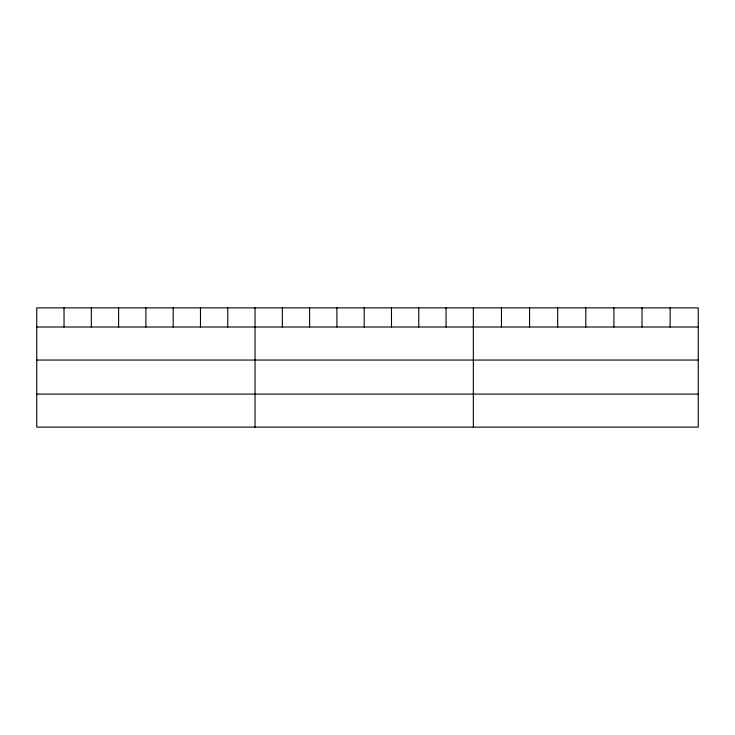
<?xml version="1.0" encoding="UTF-8"?>
<svg xmlns="http://www.w3.org/2000/svg" width="735" height="735" viewBox="0 0 735 735"><rect width="100%" height="100%" fill="white"/><g stroke="black" fill="none" stroke-linecap="round" stroke-linejoin="round"><path stroke-width="1.1" d="M698.25 327.011L698.25 427.127L36.75 427.127L36.75 307.873L698.25 307.873L698.25 327.011L36.75 327.011M36.75 360.049L698.25 360.049M36.75 394.089L698.25 394.089M670.136 307.873L670.136 327.011M642.022 307.873L642.022 327.011M613.909 307.873L613.909 327.011M585.795 307.873L585.795 327.011M557.681 307.873L557.681 327.011M529.567 307.873L529.567 327.011M501.454 307.873L501.454 327.011M473.34 307.873L473.34 427.127M446.053 307.873L446.053 327.011M418.766 307.873L418.766 327.011M391.479 307.873L391.479 327.011M364.192 307.873L364.192 327.011M336.906 307.873L336.906 327.011M309.619 307.873L309.619 327.011M282.332 307.873L282.332 327.011M255.045 307.873L255.045 427.127M227.758 307.873L227.758 327.011M200.471 307.873L200.471 327.011M173.184 307.873L173.184 327.011M145.898 307.873L145.898 327.011M118.611 307.873L118.611 327.011M91.324 307.873L91.324 327.011M64.037 307.873L64.037 327.011"/></g></svg>
